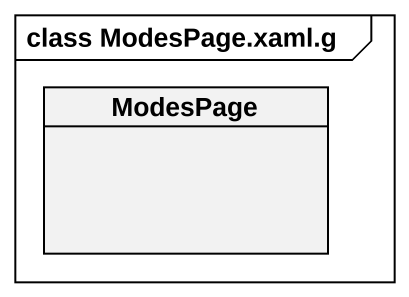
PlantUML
@startuml
mainframe class ModesPage.xaml.g
hide circle
hide empty members
class ModesPage
@enduml
